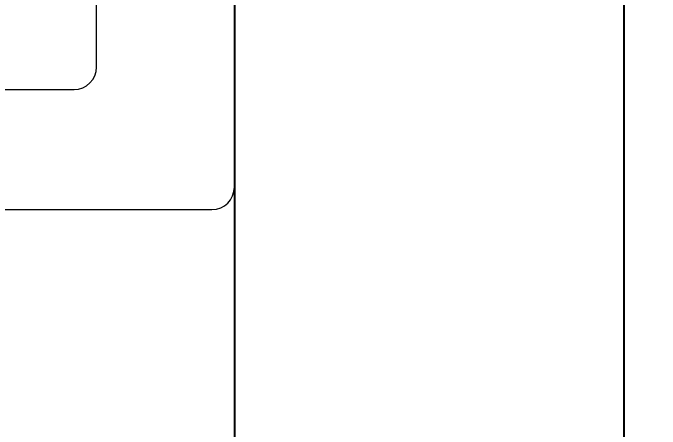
# Model space of a CAD drawing. Header units: inches. Extents: x 129892 to 140765, y 18172 to 24435.
# Drawn here: x 132167.85 to 132189.43, y 22510.78 to 22524.64 of the extents above; entities that cross this region are included whole.
import ezdxf

# ---------------------------------------------------------------- set-up
doc = ezdxf.new("R2010")
doc.units = ezdxf.units.IN
doc.header["$MEASUREMENT"] = 0
doc.header["$PDMODE"] = 66
doc.styles.add('EXCELSIOR', font='dim.shx', dxfattribs={"height": 45})
doc.dimstyles.new('EXCELSIOR', dxfattribs={"dimtxt": 50, "dimasz": 15, "dimexe": 20, "dimexo": 20, "dimgap": 10, "dimtad": 1, "dimdec": 0, "dimtxsty": 'EXCELSIOR', "dimblk": 'OBLIQUE', "dimcen": 2.5, "dimclrd": 1, "dimclre": 1, "dimclrt": 1, "dimadec": 0, "dimazin": 0, "dimtfac": 1, "dimtdec": 0, "dimtofl": 0, "dimtmove": 0, "dimatfit": 3, "dimfxl": 0, "dimlwd": 25, "dimarcsym": 0})

# ---------------------------------------------------------------- blocks, each defined once
blk = doc.blocks.new('_OBLIQUE')
at = {"color": 0, "linetype": 'ByBlock'}
blk.add_line((-0.5, -0.5), (0.5, 0.5), dxfattribs=at)
blk = doc.blocks.new('*D167')
at = {"color": 1, "lineweight": -2}
for p, q in [((132208.233, 22568.589), (132333.292, 22568.589)), ((132208.233, 21835.589), (132333.292, 21835.589))]:
    blk.add_line(p, q, dxfattribs=at)
at = {"color": 1, "lineweight": 25}
blk.add_line((132313.292, 22568.589), (132313.292, 21835.589), dxfattribs=at)
at = {"layer": 'Defpoints', "color": 0}
for p in [(132188.233, 22568.589), (132188.233, 21835.589), (132313.292, 21835.589)]:
    blk.add_point(p, dxfattribs=at)
at = {"color": 1, "lineweight": 25, "xscale": 15, "yscale": 15, "zscale": 15}
for p, rotation in [((132313.292, 22568.589), 90), ((132313.292, 21835.589), 270)]:
    blk.add_blockref('_OBLIQUE', p, dxfattribs=dict(at, rotation=rotation))
at = {"color": 1, "insert": (132280.792, 22202.089), "char_height": 45, "attachment_point": 5, "rotation": 90, "style": 'EXCELSIOR'}
blk.add_mtext('733', dxfattribs=at)
blk = doc.blocks.new('A$C7115670D')
at = {"color": 7, "linetype": 'Continuous', "lineweight": 15}
for p, q in [((0.751, 26.6), (48.751, 26.6)), ((49.501, 15.791), (49.501, 25.85)), ((44.751, 22), (0.751, 22)), ((45.501, 15.791), (45.501, 21.25))]:
    blk.add_line(p, q, dxfattribs=at)
for centre in [(48.751, 25.85), (44.751, 21.25)]:
    blk.add_arc(centre, 0.75, 0, 90, dxfattribs=at)

msp = doc.modelspace()

# ---------------------------------------------------------------- linework, layer by layer
msp.add_lwpolyline([(132175.233, 22568.589), (132175.233, 21835.589), (132188.233, 21835.589), (132188.233, 22568.589)], close=True)

# ---------------------------------------------------------------- block references
at = {"rotation": 270}
msp.add_blockref('A$C7115670D', (132148.634, 22567.59), dxfattribs=at)

# ---------------------------------------------------------------- dimensions: what is measured, and where the dimension line sits
dim = msp.add_linear_dim(base=(132313.292, 21835.589), p1=(132188.233, 22568.589), p2=(132188.233, 21835.589), angle=90, dimstyle='EXCELSIOR')
dim.commit()
dim.dimension.update_dxf_attribs({"geometry": '*D167', "text_midpoint": (132280.792, 22202.089)})

doc.saveas('drawing.dxf')
